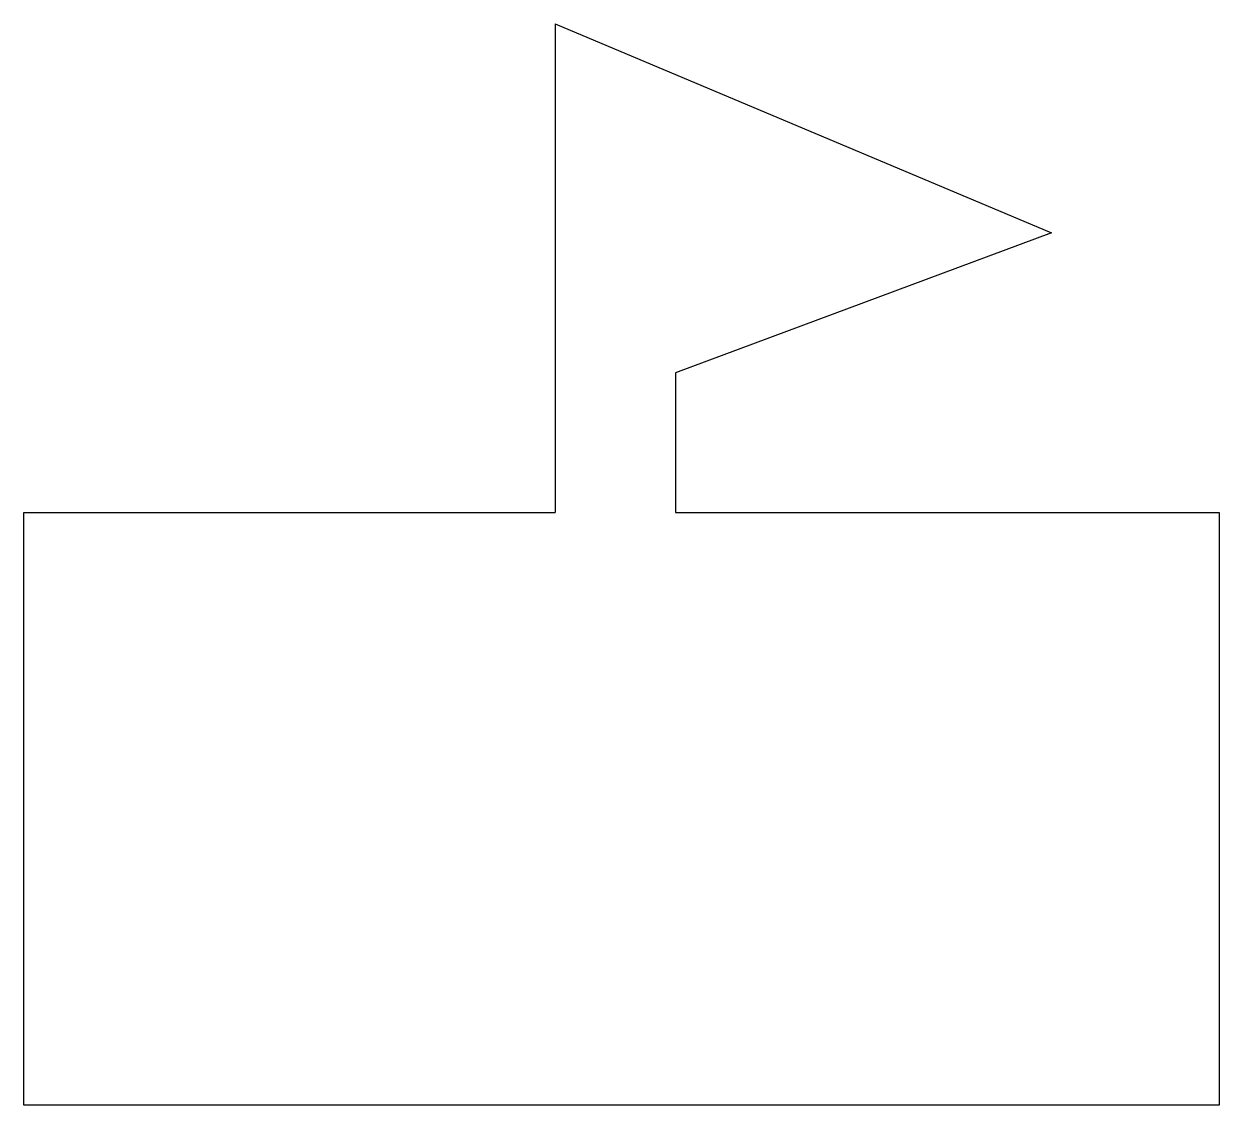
# Model space of a CAD drawing. Extents: x -0.424 to 0.424, y -0.21 to 0.557.
import ezdxf

# ---------------------------------------------------------------- set-up
doc = ezdxf.new("R2010")
doc.units = 0
doc.layers.get('0').update_dxf_attribs({"linetype": 'CONTINUOUS'})

msp = doc.modelspace()

# ---------------------------------------------------------------- linework, layer by layer
at = {"color": 0}
for p, q in [((-0.04704, 0.55669), (-0.04704, 0.21022)), ((-0.04704, 0.55669), (0.30493, 0.40856)), ((0.30493, 0.40856), (0.03832, 0.3093)), ((0.03832, 0.3093), (0.03832, 0.21022))]:
    msp.add_line(p, q, dxfattribs=at)
msp.add_lwpolyline([(0.03832, 0.21022), (0.42379, 0.21022), (0.42379, -0.21022), (-0.42379, -0.21022), (-0.42379, 0.21022), (-0.04704, 0.21022)], dxfattribs=at)

doc.saveas('drawing.dxf')
